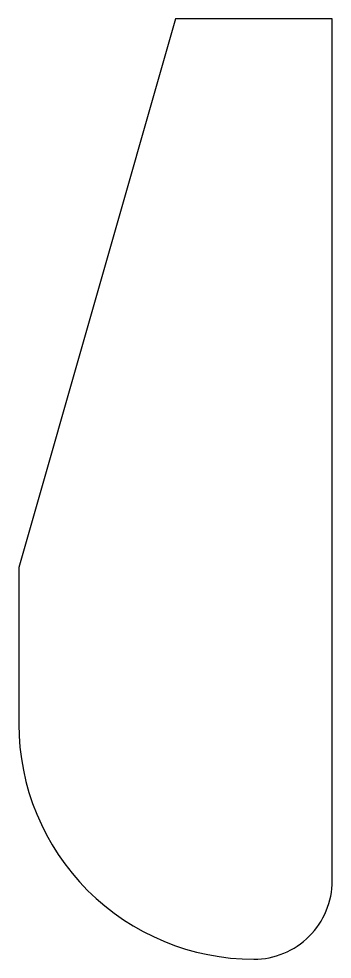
# Model space of a CAD drawing. Header units: millimetres. Extents: x -10 to 10, y -30 to 30.
import ezdxf

# ---------------------------------------------------------------- set-up
doc = ezdxf.new("R2010")
doc.units = ezdxf.units.MM

msp = doc.modelspace()

# ---------------------------------------------------------------- linework, layer by layer
msp.add_lwpolyline([(10, -25), (10, 30), (0, 30), (-10, -5), (-10, -15, 0.414214), (5, -30, 0.414214)], format="xyb", close=True)

doc.saveas('drawing.dxf')
